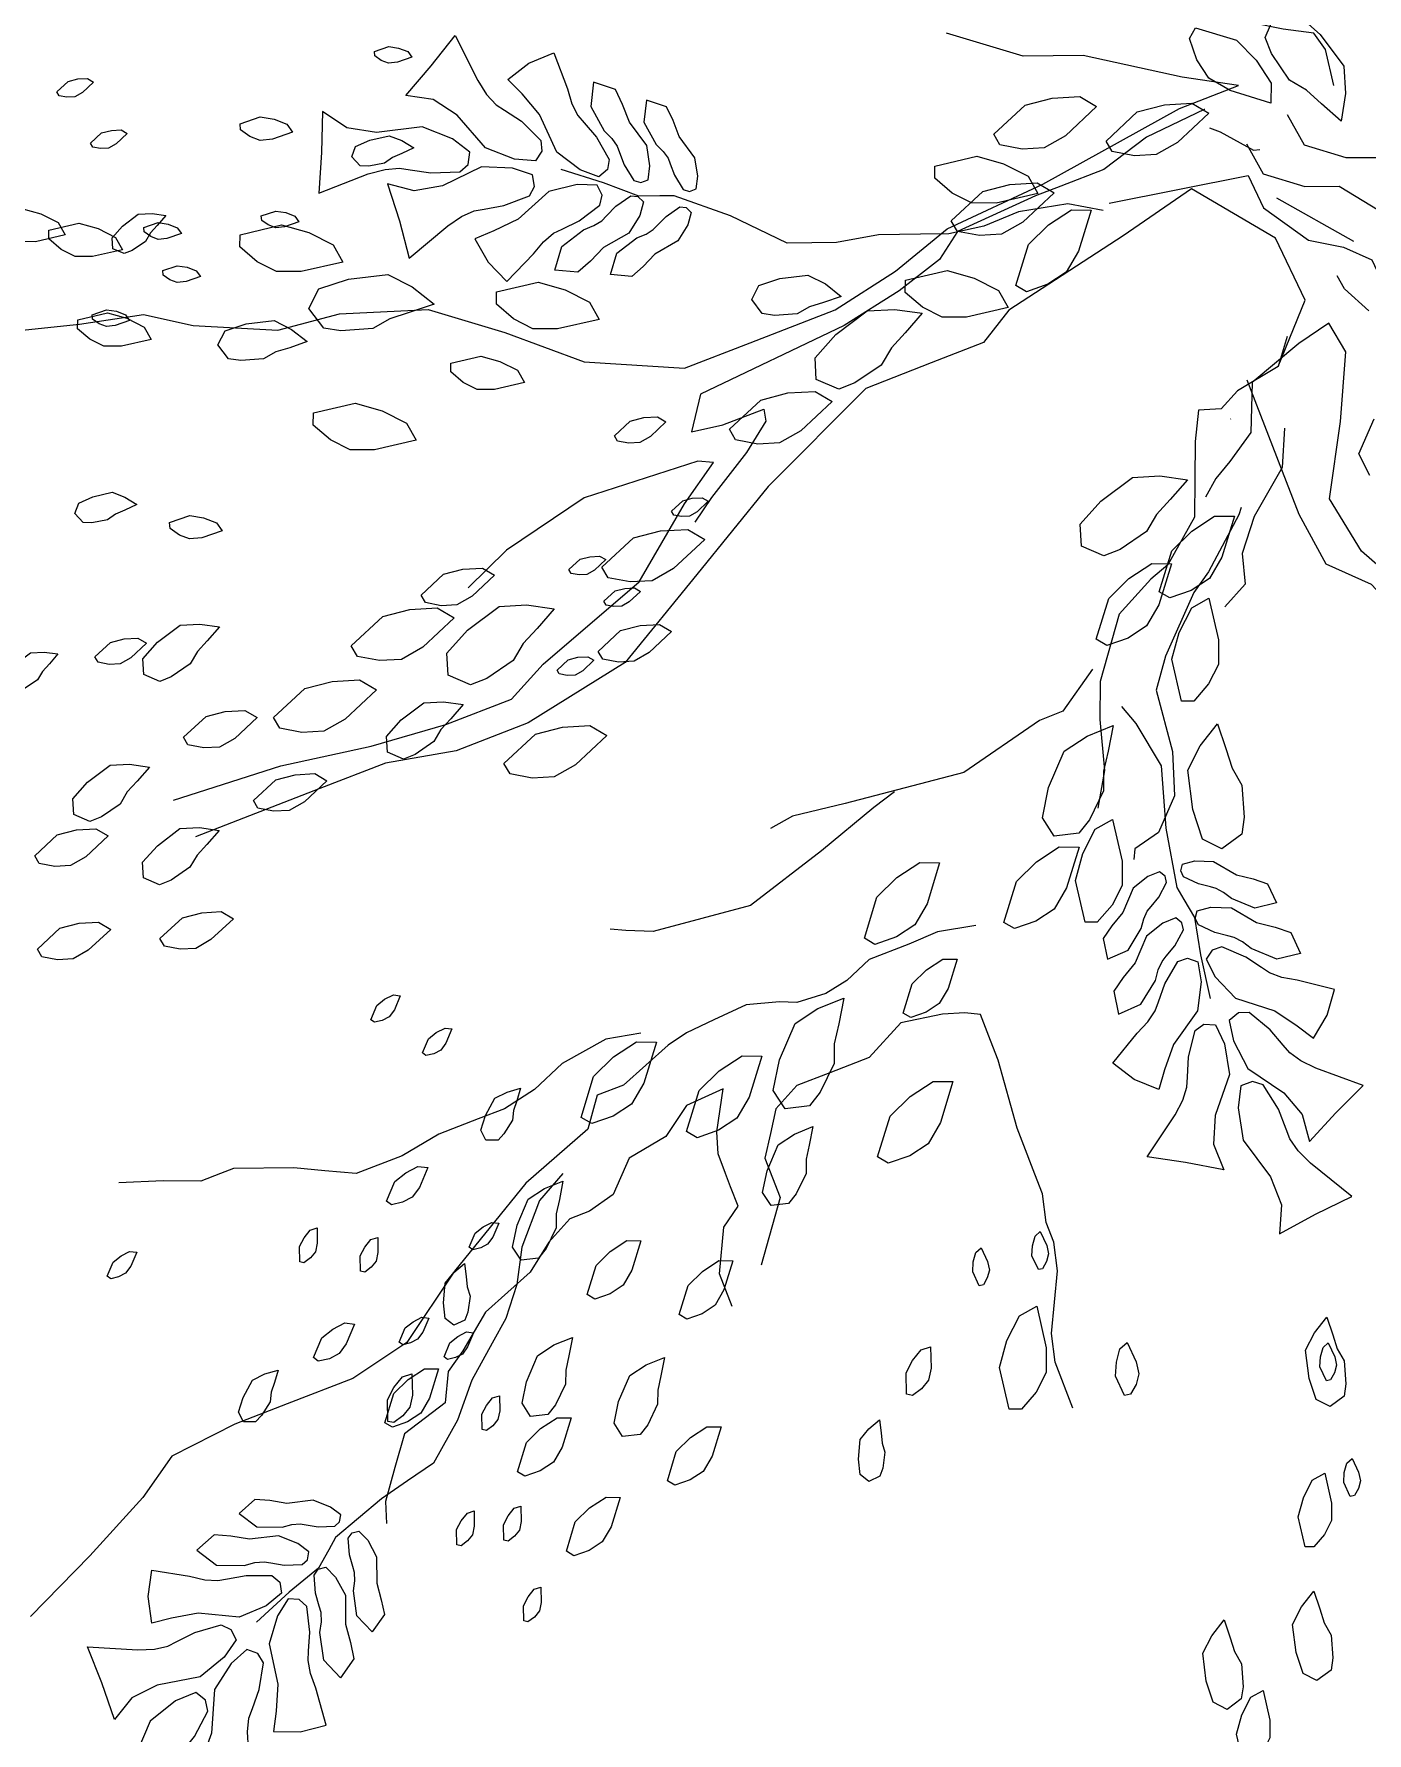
# Model space of a CAD drawing. Header units: millimetres. Extents: x 935 to 13922, y 3203 to 7816.
# Drawn here: x 2357 to 2453, y 5869.4 to 5991.8 of the extents above; entities that cross this region are included whole.
import ezdxf

# ---------------------------------------------------------------- set-up
doc = ezdxf.new("R2010")
doc.units = ezdxf.units.MM
doc.layers.add('ALBERO_rami', color=33, linetype='Continuous', lineweight=5)
doc.layers.add('PALMA_pianta - trees palm', color=74, linetype='Continuous', lineweight=5)
doc.layers.add('FIORITURA - flower', color=7, linetype='Continuous', lineweight=5, true_color=0xeb00eb)

msp = doc.modelspace()

# ---------------------------------------------------------------- linework, layer by layer
at = {"layer": 'ALBERO_rami', "linetype": 'Continuous'}
for points in [[(2450.66, 5988.06), (2450.04, 5990.66), (2449.2, 5991.84), (2447.01, 5992.13), (2444.75, 5992.58), (2443.03, 5993.61), (2439.79, 5993.67), (2437.2, 5994), (2432.45, 5994.04), (2429.03, 5995.55), (2427.2, 5998.81), (2425.36, 6001.12), (2424.39, 6002.64), (2422.86, 6006.58), (2420.95, 6008.11), (2419.9, 6008.84)], [(2354.53, 5970.26), (2360.28, 5970.86), (2364.89, 5971.56), (2368.46, 5970.78), (2374.56, 5970.43), (2379, 5971.61), (2385.39, 5971.92), (2390.92, 5970.26), (2396.64, 5968.14), (2403.87, 5967.69), (2408.59, 5969.52), (2414.73, 5971.9), (2419.08, 5974.68), (2422.78, 5977.74), (2429.68, 5980.96), (2439.52, 5986.4), (2443.77, 5988.05), (2439.73, 5988.66), (2432.6, 5990.23), (2428.27, 5990.18), (2422.74, 5991.84)], [(2441.35, 5986.34), (2441.31, 5986.33), (2437.16, 5984.34), (2434.09, 5982.01), (2430.97, 5980.8), (2429.16, 5980.1), (2423.53, 5977.54), (2422.24, 5975.52), (2419.33, 5973.26), (2415.37, 5970.78), (2405.01, 5965.81), (2404.36, 5963.1), (2406.62, 5963.6), (2409.58, 5964.75), (2409.73, 5963.87), (2408.33, 5961.62), (2405.81, 5958.38), (2404.61, 5956.59)], [(2434.46, 5979.58), (2444.47, 5981.57), (2445.58, 5979.25), (2448.82, 5976.91), (2451.34, 5976.41), (2453.38, 5975.51), (2454.56, 5973.01), (2457.55, 5975.65), (2457.91, 5978.54), (2460.54, 5981.04), (2462.71, 5982.51), (2467.77, 5986.38)], [(2441.69, 5985.02), (2442.46, 5984.72), (2444.86, 5983.39), (2445.32, 5983.45)], [(2447.29, 5985.96), (2448.52, 5983.78), (2451.52, 5982.87), (2453.98, 5982.88), (2457.42, 5980.81), (2458.63, 5976.74), (2458.53, 5975.55)], [(2444.35, 5983.87), (2445.57, 5981.7), (2448.57, 5980.79), (2451.03, 5980.8), (2454.48, 5978.73), (2455.68, 5974.66), (2455.59, 5973.47)], [(2434.02, 5979.06), (2431.48, 5979.53), (2427.94, 5978.97), (2425.43, 5977.92), (2422.9, 5977.37), (2420.88, 5977.34), (2417.84, 5977.3), (2414.81, 5976.75), (2411.26, 5976.69), (2409.22, 5977.68), (2407.18, 5978.66), (2403.11, 5980.11), (2402.1, 5980.1), (2400.58, 5980.08), (2398.03, 5981.05), (2394.98, 5982.02)], [(2446.63, 5967.82), (2448.59, 5972.6), (2446.44, 5977.05), (2440.4, 5980.62), (2435.47, 5977.23), (2427.23, 5971.87), (2425.42, 5969.54), (2421.65, 5968.07), (2416.93, 5966.24), (2409.89, 5959.17), (2404.75, 5952.83), (2399.6, 5946.49), (2392.6, 5942.14), (2387.41, 5940.13), (2382.32, 5939.24), (2377.6, 5937.41), (2368.63, 5933.93)], [(2452.09, 5976.81), (2446.55, 5979.95)], [(2453.18, 5971.83), (2451.42, 5973.42), (2450.88, 5974.35)], [(2456.16, 5951.45), (2452.64, 5954.52), (2450.34, 5958.27), (2451.13, 5963.86), (2451.51, 5968.87), (2450.29, 5970.93), (2448.12, 5969.46), (2444.76, 5966.67), (2444.68, 5963.05), (2443.16, 5960.98), (2442.16, 5959.75), (2441.41, 5958.4)], [(2447.28, 5969.98), (2446.63, 5967.82), (2443.72, 5966.06), (2442.54, 5964.76), (2440.89, 5964.68), (2440.67, 5962.42), (2440.64, 5959.7), (2440.62, 5956.97), (2438.7, 5953.52), (2437.47, 5952.49), (2435.18, 5949.98), (2433.81, 5945.11), (2433.78, 5942.38), (2434.12, 5938.71), (2433.65, 5936)], [(2444.39, 5966.85), (2447.22, 5959.54), (2448.14, 5957.18), (2450.08, 5953.59), (2453.35, 5952.14), (2457.07, 5948.16), (2459.87, 5946.53), (2463.41, 5943.02), (2463.59, 5942.55), (2466.47, 5939.32), (2467.65, 5934.89), (2465.52, 5929.18), (2464.73, 5925.62), (2464.88, 5922.42), (2465.69, 5918.93), (2466.79, 5915.62)], [(2447.1, 5963.36), (2446.92, 5960.54), (2444.91, 5957.01), (2444.04, 5954.35), (2444.27, 5952.12), (2442.79, 5950.49)], [(2443.23, 5964.05), (2443.21, 5964.01)], [(2453.25, 5959.95), (2452.44, 5961.53), (2453.55, 5964.04)], [(2367.06, 5936.58), (2374.79, 5939.04), (2381.3, 5940.47), (2386.67, 5942.02), (2391.39, 5943.85), (2393.68, 5946.36), (2400.61, 5952.31), (2403.86, 5957.91), (2405.96, 5960.9), (2404.83, 5961), (2396.63, 5958.36), (2391.04, 5954.57), (2388.28, 5951.87)], [(2443.98, 5957.66), (2443.81, 5957.13), (2441.61, 5953.02), (2440.56, 5951.52), (2438.53, 5946.94), (2437.85, 5944.5), (2439.03, 5940.07), (2439.18, 5936.87), (2438.02, 5934.25), (2436.32, 5933.05), (2436.25, 5932.3)], [(2433.26, 5946.01), (2431.12, 5942.97), (2429.44, 5942.32), (2423.99, 5938.55), (2415.44, 5936.34), (2411.65, 5935.42), (2410.06, 5934.53)], [(2435.36, 5943.31), (2436.39, 5942.1), (2438.21, 5939.05), (2438.38, 5936.8), (2438.55, 5934.54), (2439.33, 5930.28), (2439.85, 5929.41), (2440.62, 5928.11), (2441.05, 5925.42), (2441.74, 5922.29)], [(2418.99, 5937.16), (2417.5, 5936.03), (2413.73, 5932.91), (2408.62, 5928.99), (2401.61, 5927.1), (2399.65, 5927.17), (2398.5, 5927.28)], [(2424.85, 5927.54), (2422.1, 5927.09), (2420.04, 5926.2), (2417.18, 5925.09), (2415.55, 5923.57), (2414.04, 5922.63), (2411.97, 5922), (2410.72, 5922.03), (2408.31, 5921.82), (2405.97, 5920.74), (2404.02, 5919.81), (2402.7, 5918.92), (2399.47, 5916.04), (2397.58, 5915.31), (2396.9, 5912.87), (2392.43, 5908.97), (2387.29, 5902.63), (2383.85, 5897.5), (2379.97, 5894.9), (2375.25, 5893.07), (2371.47, 5891.61), (2366.93, 5889.3), (2364.83, 5886.32), (2361.03, 5882.13), (2356.75, 5877.75)], [(2431.85, 5892.77), (2430.57, 5896.08), (2430.31, 5898.15), (2430.73, 5902.65), (2430.47, 5904.73), (2429.92, 5906.14), (2429.66, 5908.21), (2429.11, 5909.63), (2428.2, 5911.99), (2427.83, 5912.93), (2426.47, 5917.83), (2425.92, 5919.25), (2425.19, 5921.13), (2424.06, 5921.24), (2422.46, 5921.16), (2419.45, 5920.53), (2417.17, 5918.02), (2414.33, 5916.92), (2411.97, 5916.01), (2410.45, 5914.33), (2410.06, 5912.55), (2409.66, 5910.77), (2410.76, 5907.93), (2409.39, 5903.06)], [(2400.73, 5919.79), (2398.19, 5919.34), (2395.06, 5917.59), (2393.07, 5915.73), (2390.89, 5914.34), (2389, 5913.61), (2386.17, 5912.51), (2383.52, 5910.94), (2380.22, 5909.66), (2377.96, 5909.87), (2375.71, 5910.08), (2371.38, 5910.03), (2370.44, 5909.66), (2369.02, 5909.11), (2366.3, 5909.14), (2363.1, 5908.99)], [(2407.29, 5900.08), (2406.38, 5902.43), (2406.69, 5905.81), (2407.74, 5907.31), (2407.19, 5908.72), (2406.83, 5909.67), (2406.28, 5911.08), (2406.2, 5912.68), (2406.66, 5915.76), (2404.01, 5914.56), (2402.53, 5912.34), (2399.88, 5910.77), (2398.73, 5908.15), (2397.02, 5906.95), (2395.6, 5906.4), (2394.08, 5904.72), (2392.74, 5902.57), (2389.52, 5899.69), (2387.89, 5896.89), (2386.84, 5895.4), (2386.62, 5893.14), (2383.69, 5890.92), (2383, 5888.48), (2382.32, 5886.04), (2382.4, 5884.45)], [(2395.1, 5909.68), (2393.43, 5907.72), (2392.14, 5904.37), (2391.79, 5901.67), (2391, 5899.21), (2390.02, 5897.44), (2388.54, 5894.79), (2387.5, 5891.89), (2385.77, 5888.79), (2383.9, 5887.52), (2382.03, 5886.24), (2378.73, 5883.44), (2378.24, 5882.56), (2377.5, 5881.23), (2375.38, 5879.51), (2373.02, 5877.35)]]:
    msp.add_lwpolyline(points, dxfattribs=at)
at = {"layer": 'FIORITURA - flower', "color": 232, "linetype": 'Continuous', "true_color": 0xe00070}
for points in [[(2388.97, 5988.41), (2389.61, 5987.41), (2390.29, 5986.68), (2390.89, 5986.28), (2392.11, 5985.48), (2393.52, 5984.11), (2393.59, 5983.34), (2393.13, 5982.63), (2391.62, 5982.76), (2389.53, 5983.56), (2387.48, 5985.92), (2385.76, 5987.06), (2383.78, 5987.35), (2385.61, 5989.47), (2387.34, 5991.66), (2388.97, 5988.41)], [(2395.44, 5987.83), (2395.76, 5986.75), (2396.18, 5985.91), (2396.63, 5985.38), (2397.52, 5984.34), (2398.44, 5982.72), (2398.31, 5982), (2397.7, 5981.48), (2396.36, 5981.99), (2394.67, 5983.26), (2393.42, 5985.96), (2392.16, 5987.45), (2391.13, 5988.5), (2392.66, 5989.68), (2394.45, 5990.42), (2395.44, 5987.83)], [(2398.07, 5984.8), (2398.63, 5984.24), (2399.01, 5983.69), (2399.19, 5983.24), (2399.53, 5982.34), (2400.22, 5981.22), (2400.71, 5981.07), (2401.24, 5981.27), (2401.37, 5982.27), (2401.15, 5983.74), (2399.9, 5985.42), (2399.41, 5986.7), (2398.9, 5987.78), (2397.31, 5988.31), (2397.11, 5986.55), (2398.07, 5984.8)], [(2401.82, 5983.82), (2402.33, 5983.31), (2402.68, 5982.82), (2402.84, 5982.41), (2403.15, 5981.59), (2403.78, 5980.57), (2404.22, 5980.43), (2404.7, 5980.61), (2404.82, 5981.52), (2404.62, 5982.86), (2403.49, 5984.39), (2403.04, 5985.55), (2402.57, 5986.53), (2401.13, 5987.01), (2400.94, 5985.42), (2401.82, 5983.82)], [(2381.08, 5981.69), (2382.29, 5982.01), (2383.34, 5982.11), (2384.09, 5981.99), (2385.6, 5981.76), (2387.67, 5981.83), (2388.27, 5982.38), (2388.41, 5983.26), (2387.14, 5984.22), (2384.96, 5985.08), (2381.68, 5984.68), (2379.54, 5985.01), (2377.79, 5986.19), (2377.72, 5983.24), (2377.52, 5980.31), (2381.08, 5981.69)], [(2386.82, 5977.95), (2387.8, 5978.62), (2388.71, 5979.02), (2389.43, 5979.15), (2390.86, 5979.41), (2392.7, 5980.1), (2393.07, 5980.78), (2392.92, 5981.62), (2391.48, 5982.1), (2389.25, 5982.19), (2386.43, 5980.82), (2384.4, 5980.46), (2382.47, 5980.98), (2383.32, 5978.3), (2384.04, 5975.61), (2386.82, 5977.95)], [(2392.99, 5975.93), (2393.71, 5976.79), (2394.43, 5977.41), (2395.05, 5977.71), (2396.28, 5978.32), (2397.77, 5979.44), (2397.93, 5980.16), (2397.57, 5980.87), (2396.14, 5980.93), (2394.09, 5980.43), (2391.88, 5978.44), (2390.13, 5977.58), (2388.77, 5977.01), (2389.71, 5975.33), (2391.06, 5973.94), (2392.99, 5975.93)], [(2396.6, 5977.67), (2397.34, 5977.97), (2397.91, 5978.32), (2398.24, 5978.66), (2398.92, 5979.36), (2399.99, 5980.11), (2400.51, 5980.06), (2400.91, 5979.67), (2400.64, 5978.7), (2399.85, 5977.43), (2398.04, 5976.38), (2397.09, 5975.4), (2396.19, 5974.61), (2394.52, 5974.75), (2395.03, 5976.45), (2396.6, 5977.67)], [(2400.43, 5977.09), (2401.11, 5977.36), (2401.62, 5977.68), (2401.93, 5977.99), (2402.54, 5978.62), (2403.52, 5979.31), (2403.98, 5979.26), (2404.35, 5978.9), (2404.1, 5978.02), (2403.39, 5976.87), (2401.74, 5975.92), (2400.88, 5975.02), (2400.06, 5974.31), (2398.54, 5974.44), (2399, 5975.97), (2400.43, 5977.09)], [(2436.76, 5927.31), (2436.95, 5928.01), (2437.2, 5928.56), (2437.48, 5928.9), (2438.03, 5929.58), (2438.6, 5930.63), (2438.5, 5931.09), (2438.1, 5931.41), (2437.25, 5931.06), (2436.19, 5930.22), (2435.44, 5928.47), (2434.65, 5927.51), (2434.04, 5926.61), (2434.34, 5925.12), (2435.82, 5925.76), (2436.76, 5927.31)], [(2443.28, 5929.48), (2442.71, 5929.92), (2442.18, 5930.21), (2441.76, 5930.32), (2440.9, 5930.54), (2439.82, 5931.04), (2439.63, 5931.47), (2439.75, 5931.96), (2440.64, 5932.19), (2441.99, 5932.15), (2443.64, 5931.2), (2444.85, 5930.89), (2445.88, 5930.54), (2446.53, 5929.17), (2444.97, 5928.79), (2443.28, 5929.48)], [(2444.69, 5925.87), (2444.07, 5926.36), (2443.48, 5926.67), (2443.01, 5926.79), (2442.08, 5927.03), (2440.89, 5927.58), (2440.67, 5928.05), (2440.81, 5928.6), (2441.79, 5928.85), (2443.28, 5928.8), (2445.09, 5927.76), (2446.42, 5927.42), (2447.56, 5927.04), (2448.26, 5925.53), (2446.55, 5925.11), (2444.69, 5925.87)], [(2437.79, 5923.57), (2437.99, 5924.34), (2438.27, 5924.94), (2438.58, 5925.32), (2439.19, 5926.07), (2439.81, 5927.23), (2439.7, 5927.73), (2439.26, 5928.09), (2438.33, 5927.7), (2437.16, 5926.77), (2436.33, 5924.85), (2435.47, 5923.79), (2434.79, 5922.8), (2435.13, 5921.16), (2436.75, 5921.86), (2437.79, 5923.57)], [(2436.48, 5919.78), (2437.25, 5920.6), (2437.78, 5921.39), (2438.01, 5922.03), (2438.47, 5923.33), (2439.4, 5924.94), (2440.1, 5925.18), (2440.85, 5924.91), (2441.08, 5923.49), (2440.82, 5921.4), (2439.1, 5918.97), (2438.45, 5917.13), (2438.05, 5915.72), (2436.26, 5916.45), (2434.73, 5917.63), (2436.48, 5919.78)], [(2448.01, 5923.61), (2446.9, 5923.8), (2446.01, 5924.12), (2445.44, 5924.5), (2444.3, 5925.26), (2442.58, 5925.99), (2441.88, 5925.77), (2441.44, 5925.11), (2442.1, 5923.84), (2443.57, 5922.31), (2446.39, 5921.39), (2448.01, 5920.31), (2449.18, 5919.41), (2450.17, 5921.07), (2450.7, 5922.93), (2448.01, 5923.61)], [(2439.21, 5913.89), (2439.76, 5914.95), (2440.05, 5915.9), (2440.1, 5916.62), (2440.18, 5918.07), (2440.66, 5919.98), (2441.29, 5920.43), (2442.13, 5920.38), (2442.78, 5919.01), (2443.13, 5916.81), (2442.11, 5913.84), (2441.99, 5911.79), (2442.73, 5909.93), (2439.97, 5910.45), (2437.21, 5910.86), (2439.21, 5913.89)], [(2449.35, 5917.26), (2448.28, 5917.78), (2447.47, 5918.36), (2447, 5918.91), (2446.07, 5920.02), (2444.54, 5921.27), (2443.77, 5921.25), (2443.12, 5920.7), (2443.42, 5919.22), (2444.46, 5917.24), (2447.05, 5915.48), (2448.38, 5913.91), (2448.9, 5911.98), (2450.79, 5914.04), (2452.76, 5916.02), (2449.35, 5917.26)], [(2448.98, 5910.42), (2448.09, 5911.3), (2447.48, 5912.16), (2447.21, 5912.87), (2446.66, 5914.3), (2445.56, 5916.06), (2444.79, 5916.3), (2443.96, 5915.98), (2443.75, 5914.4), (2444.11, 5912.08), (2446.09, 5909.43), (2446.87, 5907.42), (2446.73, 5905.32), (2449.32, 5906.73), (2451.95, 5908.02), (2448.98, 5910.42)], [(2374.88, 5884.18), (2375.57, 5884.37), (2376.18, 5884.42), (2376.61, 5884.35), (2377.48, 5884.21), (2378.67, 5884.25), (2379.02, 5884.56), (2379.1, 5885.07), (2378.37, 5885.63), (2377.11, 5886.13), (2375.22, 5885.9), (2373.99, 5886.1), (2372.9, 5886.19), (2371.77, 5885.18), (2373.06, 5884.22), (2374.88, 5884.18)], [(2372.15, 5881.42), (2372.92, 5881.63), (2373.58, 5881.68), (2374.06, 5881.61), (2375.02, 5881.46), (2376.33, 5881.49), (2376.71, 5881.84), (2376.8, 5882.4), (2376, 5883.02), (2374.61, 5883.56), (2372.53, 5883.32), (2371.18, 5883.53), (2369.99, 5883.63), (2368.74, 5882.52), (2370.15, 5881.46), (2372.15, 5881.42)], [(2380.01, 5879.61), (2380.12, 5880.33), (2380.1, 5880.93), (2379.98, 5881.36), (2379.74, 5882.2), (2379.63, 5883.39), (2379.91, 5883.77), (2380.4, 5883.91), (2381.04, 5883.26), (2381.68, 5882.06), (2381.69, 5880.16), (2382.02, 5878.96), (2382.24, 5877.89), (2381.37, 5876.65), (2380.26, 5877.81), (2380.01, 5879.61)], [(2368.21, 5880.66), (2369.31, 5880.4), (2370.25, 5880.34), (2370.93, 5880.46), (2372.28, 5880.71), (2374.14, 5880.7), (2374.7, 5880.22), (2374.84, 5879.44), (2373.73, 5878.53), (2371.78, 5877.71), (2368.82, 5877.98), (2366.91, 5877.63), (2365.48, 5877.26), (2365.22, 5879.18), (2365.48, 5881.09), (2368.21, 5880.66)], [(2377.59, 5876.59), (2377.71, 5877.37), (2377.69, 5878.04), (2377.55, 5878.5), (2377.29, 5879.43), (2377.18, 5880.74), (2377.48, 5881.16), (2378.02, 5881.31), (2378.72, 5880.59), (2379.43, 5879.28), (2379.43, 5877.19), (2379.8, 5875.87), (2380.04, 5874.69), (2379.08, 5873.32), (2377.87, 5874.61), (2377.59, 5876.59)], [(2377.3, 5872.59), (2376.91, 5873.64), (2376.74, 5874.57), (2376.78, 5875.26), (2376.87, 5876.63), (2376.65, 5878.48), (2376.1, 5878.97), (2375.3, 5879.03), (2374.54, 5877.81), (2373.95, 5875.78), (2374.57, 5872.88), (2374.44, 5870.93), (2374.25, 5869.47), (2376.18, 5869.44), (2378.05, 5869.92), (2377.3, 5872.59)], [(2364.48, 5875.35), (2365.67, 5875.4), (2366.64, 5875.62), (2367.29, 5875.94), (2368.58, 5876.59), (2370.48, 5877.14), (2371.18, 5876.81), (2371.56, 5876.06), (2370.69, 5874.81), (2368.96, 5873.41), (2365.88, 5872.81), (2364.05, 5871.89), (2362.8, 5870.32), (2361.88, 5872.97), (2360.85, 5875.56), (2364.48, 5875.35)], [(2372.46, 5868.25), (2372.38, 5869.44), (2372.48, 5870.43), (2372.73, 5871.11), (2373.22, 5872.48), (2373.54, 5874.42), (2373.13, 5875.08), (2372.34, 5875.37), (2371.2, 5874.36), (2370.01, 5872.48), (2369.78, 5869.35), (2369.08, 5867.42), (2367.67, 5866), (2370.4, 5865.4), (2373.1, 5864.68), (2372.46, 5868.25)], [(2366.36, 5865.15), (2366.68, 5866.36), (2367.12, 5867.32), (2367.6, 5867.91), (2368.55, 5869.1), (2369.53, 5870.93), (2369.35, 5871.72), (2368.66, 5872.28), (2367.19, 5871.67), (2365.36, 5870.2), (2364.06, 5867.16), (2362.7, 5865.48), (2360.81, 5864.55), (2363.33, 5863.01), (2365.77, 5861.38), (2366.36, 5865.15)]]:
    msp.add_lwpolyline(points, dxfattribs=at)
at = {"layer": 'PALMA_pianta - trees palm', "color": 95}
for points in [[(2448.69, 5987.73), (2447.46, 5988.45), (2446.17, 5990.36), (2445.71, 5991.52), (2446.41, 5993.14), (2447.99, 5993.23), (2449.66, 5991.74), (2451.37, 5989.46), (2451.48, 5987.49), (2451.19, 5985.5), (2449.77, 5986.73)], [(2446.12, 5986.8), (2443.17, 5987.7), (2441.64, 5988.59), (2440.77, 5989.91), (2440.24, 5991.45), (2440.68, 5992.22), (2443.64, 5991.32), (2445.05, 5989.88), (2446.13, 5988.23)], [(2384.22, 5990.1), (2383.18, 5989.74), (2382.55, 5989.67), (2382.02, 5989.87), (2381.55, 5990.21), (2381.52, 5990.52), (2382.56, 5990.88), (2383.27, 5990.76), (2383.93, 5990.51)], [(2361.29, 5988.31), (2360.48, 5987.56), (2359.94, 5987.25), (2359.37, 5987.21), (2358.8, 5987.32), (2358.64, 5987.6), (2359.45, 5988.35), (2360.15, 5988.53), (2360.85, 5988.57)], [(2433.56, 5986.55), (2431.31, 5984.44), (2429.77, 5983.56), (2428.19, 5983.47), (2426.59, 5983.78), (2426.16, 5984.55), (2428.41, 5986.65), (2430.36, 5987.16), (2432.34, 5987.27)], [(2441.64, 5986.06), (2439.39, 5983.95), (2437.85, 5983.08), (2436.28, 5982.99), (2434.68, 5983.3), (2434.24, 5984.06), (2436.49, 5986.17), (2438.44, 5986.67), (2440.42, 5986.78)], [(2375.63, 5984.7), (2374.17, 5984.2), (2373.29, 5984.11), (2372.55, 5984.39), (2371.88, 5984.86), (2371.84, 5985.3), (2373.3, 5985.8), (2374.29, 5985.63), (2375.22, 5985.28)], [(2363.71, 5984.61), (2362.91, 5983.86), (2362.36, 5983.54), (2361.8, 5983.51), (2361.23, 5983.62), (2361.07, 5983.9), (2361.87, 5984.65), (2362.57, 5984.83), (2363.28, 5984.87)], [(2382.83, 5982.87), (2382.25, 5982.46), (2381.12, 5982.25), (2380.49, 5982.28), (2379.89, 5982.93), (2380.17, 5983.67), (2381.19, 5984.13), (2382.58, 5984.44), (2383.51, 5984.09), (2384.36, 5983.56), (2383.51, 5983.16)], [(2429.33, 5980.29), (2426.32, 5979.59), (2424.55, 5979.6), (2423.14, 5980.31), (2421.91, 5981.38), (2421.91, 5982.26), (2424.92, 5982.96), (2426.86, 5982.42), (2428.63, 5981.53)], [(2430.5, 5980.32), (2428.25, 5978.21), (2426.71, 5977.34), (2425.13, 5977.25), (2423.53, 5977.55), (2423.09, 5978.32), (2425.35, 5980.43), (2427.3, 5980.93), (2429.27, 5981.04)], [(2359.25, 5977.3), (2357.1, 5976.8), (2355.84, 5976.81), (2354.83, 5977.32), (2353.95, 5978.08), (2353.95, 5978.71), (2356.1, 5979.21), (2357.49, 5978.82), (2358.75, 5978.19)], [(2376.08, 5978.23), (2375.04, 5977.87), (2374.41, 5977.81), (2373.88, 5978.01), (2373.41, 5978.34), (2373.37, 5978.66), (2374.42, 5979.01), (2375.13, 5978.9), (2375.79, 5978.65)], [(2433.16, 5979.08), (2432.26, 5976.13), (2431.37, 5974.6), (2430.05, 5973.74), (2428.51, 5973.2), (2427.75, 5973.65), (2428.65, 5976.6), (2430.08, 5978.01), (2431.74, 5979.1)], [(2363.37, 5976.23), (2361.22, 5975.73), (2359.96, 5975.74), (2358.95, 5976.25), (2358.07, 5977.01), (2358.07, 5977.64), (2360.22, 5978.14), (2361.61, 5977.75), (2362.87, 5977.12)], [(2365.38, 5977.44), (2365.02, 5976.83), (2364.07, 5976.18), (2363.49, 5975.95), (2362.67, 5976.3), (2362.63, 5977.09), (2363.38, 5977.92), (2364.51, 5978.78), (2365.5, 5978.84), (2366.5, 5978.69), (2365.88, 5977.98)], [(2367.62, 5977.4), (2366.58, 5977.04), (2365.95, 5976.97), (2365.42, 5977.17), (2364.94, 5977.51), (2364.91, 5977.82), (2365.95, 5978.18), (2366.66, 5978.06), (2367.32, 5977.81)], [(2379.25, 5975.34), (2376.24, 5974.65), (2374.48, 5974.65), (2373.07, 5975.36), (2371.83, 5976.43), (2371.84, 5977.31), (2374.84, 5978.01), (2376.79, 5977.47), (2378.55, 5976.58)], [(2368.99, 5974.29), (2367.95, 5973.93), (2367.32, 5973.87), (2366.79, 5974.07), (2366.31, 5974.4), (2366.28, 5974.72), (2367.32, 5975.07), (2368.03, 5974.96), (2368.69, 5974.71)], [(2382.64, 5971.26), (2381.4, 5970.56), (2379.1, 5970.39), (2377.87, 5970.57), (2376.81, 5971.99), (2377.52, 5973.4), (2379.65, 5974.1), (2382.48, 5974.44), (2384.24, 5973.55), (2385.83, 5972.31), (2384.04, 5971.7)], [(2412.88, 5972.12), (2411.99, 5971.62), (2410.35, 5971.5), (2409.47, 5971.63), (2408.71, 5972.64), (2409.22, 5973.65), (2410.74, 5974.15), (2412.76, 5974.4), (2414.02, 5973.76), (2415.15, 5972.87), (2413.88, 5972.43)], [(2427.19, 5972.06), (2424.18, 5971.36), (2422.42, 5971.37), (2421.01, 5972.08), (2419.77, 5973.15), (2419.78, 5974.03), (2422.79, 5974.73), (2424.73, 5974.19), (2426.49, 5973.3)], [(2397.72, 5971.21), (2394.72, 5970.52), (2392.95, 5970.53), (2391.54, 5971.24), (2390.31, 5972.3), (2390.31, 5973.19), (2393.32, 5973.88), (2395.26, 5973.35), (2397.02, 5972.45)], [(2365.44, 5969.77), (2363.3, 5969.27), (2362.03, 5969.27), (2361.03, 5969.78), (2360.14, 5970.54), (2360.15, 5971.18), (2362.3, 5971.67), (2363.68, 5971.29), (2364.94, 5970.65)], [(2363.89, 5971.12), (2362.85, 5970.76), (2362.22, 5970.7), (2361.69, 5970.9), (2361.22, 5971.23), (2361.18, 5971.54), (2362.23, 5971.9), (2362.94, 5971.79), (2363.6, 5971.54)], [(2418.77, 5969.15), (2418.04, 5967.92), (2416.14, 5966.63), (2414.98, 5966.17), (2413.35, 5966.87), (2413.27, 5968.45), (2414.76, 5970.11), (2417.03, 5971.82), (2419.01, 5971.93), (2421, 5971.65), (2419.76, 5970.23)], [(2374.42, 5968.86), (2373.53, 5968.36), (2371.89, 5968.24), (2371.01, 5968.37), (2370.25, 5969.38), (2370.76, 5970.39), (2372.28, 5970.89), (2374.3, 5971.13), (2375.56, 5970.49), (2376.69, 5969.61), (2375.42, 5969.17)], [(2392.33, 5966.65), (2390.18, 5966.15), (2388.92, 5966.16), (2387.91, 5966.67), (2387.03, 5967.43), (2387.04, 5968.06), (2389.18, 5968.56), (2390.57, 5968.17), (2391.83, 5967.54)], [(2414.51, 5965.29), (2412.25, 5963.19), (2410.72, 5962.31), (2409.14, 5962.22), (2407.54, 5962.53), (2407.1, 5963.29), (2409.36, 5965.4), (2411.31, 5965.91), (2413.28, 5966.02)], [(2384.54, 5962.5), (2381.54, 5961.81), (2379.77, 5961.81), (2378.36, 5962.53), (2377.12, 5963.59), (2377.13, 5964.47), (2380.14, 5965.17), (2382.08, 5964.63), (2383.84, 5963.74)], [(2402.53, 5963.83), (2401.41, 5962.77), (2400.64, 5962.34), (2399.85, 5962.29), (2399.05, 5962.44), (2398.83, 5962.83), (2399.96, 5963.88), (2400.93, 5964.13), (2401.92, 5964.19)], [(2437.88, 5957.15), (2437.15, 5955.92), (2435.25, 5954.63), (2434.09, 5954.17), (2432.46, 5954.87), (2432.37, 5956.45), (2433.86, 5958.11), (2436.14, 5959.82), (2438.12, 5959.93), (2440.11, 5959.65), (2438.87, 5958.23)], [(2362.88, 5957.17), (2362.3, 5956.76), (2361.16, 5956.55), (2360.54, 5956.58), (2359.94, 5957.23), (2360.22, 5957.97), (2361.24, 5958.43), (2362.63, 5958.75), (2363.55, 5958.39), (2364.41, 5957.86), (2363.55, 5957.46)], [(2405.58, 5958.1), (2404.77, 5957.35), (2404.22, 5957.03), (2403.66, 5957), (2403.09, 5957.11), (2402.93, 5957.39), (2403.74, 5958.14), (2404.43, 5958.32), (2405.14, 5958.36)], [(2370.55, 5955.98), (2369.09, 5955.48), (2368.21, 5955.39), (2367.47, 5955.67), (2366.8, 5956.14), (2366.76, 5956.58), (2368.22, 5957.08), (2369.21, 5956.92), (2370.14, 5956.56)], [(2443.49, 5957.02), (2442.59, 5954.07), (2441.7, 5952.54), (2440.37, 5951.67), (2438.84, 5951.14), (2438.07, 5951.58), (2438.97, 5954.54), (2440.41, 5955.95), (2442.06, 5957.03)], [(2405.33, 5955.36), (2403.07, 5953.25), (2401.54, 5952.37), (2399.96, 5952.29), (2398.36, 5952.59), (2397.92, 5953.36), (2400.18, 5955.47), (2402.13, 5955.97), (2404.1, 5956.08)], [(2390.18, 5952.77), (2388.56, 5951.27), (2387.47, 5950.64), (2386.34, 5950.58), (2385.2, 5950.8), (2384.89, 5951.34), (2386.5, 5952.85), (2387.89, 5953.21), (2389.3, 5953.29)], [(2398.19, 5953.9), (2397.38, 5953.14), (2396.83, 5952.83), (2396.27, 5952.8), (2395.7, 5952.91), (2395.54, 5953.18), (2396.35, 5953.93), (2397.04, 5954.11), (2397.75, 5954.15)], [(2438.95, 5953.6), (2438.05, 5950.64), (2437.16, 5949.12), (2435.84, 5948.25), (2434.3, 5947.72), (2433.53, 5948.16), (2434.44, 5951.11), (2435.87, 5952.53), (2437.53, 5953.61)], [(2400.7, 5951.61), (2399.89, 5950.86), (2399.35, 5950.55), (2398.78, 5950.52), (2398.21, 5950.63), (2398.05, 5950.9), (2398.86, 5951.65), (2399.56, 5951.83), (2400.26, 5951.87)], [(2441.65, 5951.12), (2442.34, 5948.12), (2442.33, 5946.35), (2441.62, 5944.94), (2440.56, 5943.71), (2439.67, 5943.71), (2438.98, 5946.72), (2439.51, 5948.66), (2440.41, 5950.42)], [(2387.27, 5949.7), (2385.01, 5947.59), (2383.48, 5946.71), (2381.9, 5946.62), (2380.3, 5946.93), (2379.86, 5947.7), (2382.12, 5949.8), (2384.07, 5950.31), (2386.04, 5950.42)], [(2392.24, 5947.86), (2391.52, 5946.63), (2389.62, 5945.33), (2388.45, 5944.87), (2386.83, 5945.57), (2386.74, 5947.15), (2388.23, 5948.82), (2390.51, 5950.53), (2392.48, 5950.64), (2394.48, 5950.36), (2393.24, 5948.93)], [(2368.77, 5947.27), (2368.25, 5946.39), (2366.89, 5945.46), (2366.06, 5945.13), (2364.9, 5945.63), (2364.84, 5946.76), (2365.9, 5947.95), (2367.53, 5949.18), (2368.94, 5949.25), (2370.36, 5949.05), (2369.48, 5948.04)], [(2402.94, 5948.71), (2401.33, 5947.2), (2400.24, 5946.58), (2399.11, 5946.51), (2397.97, 5946.73), (2397.65, 5947.28), (2399.26, 5948.79), (2400.66, 5949.15), (2402.07, 5949.23)], [(2357.61, 5945.85), (2357.25, 5945.24), (2356.29, 5944.59), (2355.71, 5944.36), (2354.9, 5944.71), (2354.86, 5945.5), (2355.6, 5946.33), (2356.74, 5947.19), (2357.73, 5947.24), (2358.72, 5947.1), (2358.11, 5946.39)], [(2365.1, 5947.89), (2363.97, 5946.83), (2363.2, 5946.39), (2362.41, 5946.35), (2361.61, 5946.5), (2361.39, 5946.89), (2362.52, 5947.94), (2363.5, 5948.19), (2364.48, 5948.25)], [(2397.33, 5946.65), (2396.53, 5945.89), (2395.98, 5945.58), (2395.42, 5945.55), (2394.84, 5945.66), (2394.69, 5945.93), (2395.49, 5946.68), (2396.19, 5946.86), (2396.89, 5946.9)], [(2381.67, 5944.52), (2379.41, 5942.41), (2377.88, 5941.53), (2376.3, 5941.44), (2374.7, 5941.75), (2374.26, 5942.52), (2376.52, 5944.62), (2378.47, 5945.13), (2380.44, 5945.24)], [(2386.32, 5941.66), (2385.81, 5940.79), (2384.45, 5939.86), (2383.62, 5939.53), (2382.46, 5940.03), (2382.4, 5941.16), (2383.46, 5942.35), (2385.09, 5943.57), (2386.5, 5943.65), (2387.92, 5943.45), (2387.04, 5942.43)], [(2373.07, 5942.53), (2371.46, 5941.02), (2370.36, 5940.39), (2369.24, 5940.33), (2368.09, 5940.55), (2367.78, 5941.1), (2369.39, 5942.6), (2370.78, 5942.96), (2372.19, 5943.04)], [(2398.27, 5941.22), (2396.01, 5939.12), (2394.48, 5938.24), (2392.9, 5938.15), (2391.3, 5938.46), (2390.86, 5939.22), (2393.12, 5941.33), (2395.07, 5941.83), (2397.04, 5941.95)], [(2434.06, 5938.66), (2434.05, 5937.23), (2433.04, 5935.16), (2432.27, 5934.18), (2430.51, 5933.98), (2429.65, 5935.3), (2430.1, 5937.49), (2431.22, 5940.11), (2432.87, 5941.19), (2434.74, 5941.94), (2434.38, 5940.09)], [(2443.32, 5938.88), (2444.02, 5937.64), (2444.19, 5935.34), (2444.01, 5934.11), (2442.59, 5933.05), (2441.18, 5933.76), (2440.48, 5935.89), (2440.13, 5938.72), (2441.02, 5940.48), (2442.27, 5942.07), (2442.88, 5940.28)], [(2363.72, 5937.17), (2363.21, 5936.29), (2361.85, 5935.37), (2361.02, 5935.04), (2359.86, 5935.54), (2359.79, 5936.67), (2360.86, 5937.86), (2362.49, 5939.08), (2363.89, 5939.16), (2365.32, 5938.95), (2364.44, 5937.94)], [(2378.1, 5937.96), (2376.49, 5936.46), (2375.39, 5935.83), (2374.26, 5935.77), (2373.12, 5935.99), (2372.81, 5936.54), (2374.42, 5938.04), (2375.81, 5938.4), (2377.22, 5938.48)], [(2434.7, 5935.18), (2435.4, 5932.18), (2435.39, 5930.41), (2434.68, 5929), (2433.61, 5927.77), (2432.73, 5927.77), (2432.03, 5930.78), (2432.57, 5932.72), (2433.46, 5934.48)], [(2362.34, 5933.99), (2360.73, 5932.49), (2359.63, 5931.86), (2358.5, 5931.8), (2357.36, 5932.01), (2357.05, 5932.56), (2358.66, 5934.07), (2360.05, 5934.43), (2361.46, 5934.51)], [(2368.75, 5932.61), (2368.23, 5931.73), (2366.87, 5930.8), (2366.04, 5930.47), (2364.88, 5930.98), (2364.82, 5932.1), (2365.89, 5933.29), (2367.51, 5934.52), (2368.92, 5934.6), (2370.35, 5934.39), (2369.46, 5933.38)], [(2432.3, 5933.19), (2431.4, 5930.24), (2430.51, 5928.71), (2429.18, 5927.84), (2427.65, 5927.31), (2426.88, 5927.75), (2427.78, 5930.71), (2429.22, 5932.12), (2430.87, 5933.2)], [(2422.25, 5932.06), (2421.34, 5929.11), (2420.45, 5927.58), (2419.13, 5926.72), (2417.59, 5926.18), (2416.83, 5926.63), (2417.73, 5929.58), (2419.17, 5930.99), (2420.82, 5932.08)], [(2362.53, 5927.26), (2360.91, 5925.76), (2359.82, 5925.13), (2358.69, 5925.07), (2357.55, 5925.29), (2357.24, 5925.84), (2358.85, 5927.34), (2360.24, 5927.7), (2361.65, 5927.78)], [(2371.36, 5928.03), (2369.75, 5926.52), (2368.66, 5925.89), (2367.53, 5925.83), (2366.39, 5926.05), (2366.07, 5926.6), (2367.69, 5928.1), (2369.08, 5928.46), (2370.49, 5928.54)], [(2423.5, 5925.11), (2422.86, 5923), (2422.22, 5921.91), (2421.28, 5921.29), (2420.18, 5920.91), (2419.63, 5921.23), (2420.28, 5923.34), (2421.3, 5924.35), (2422.48, 5925.12)], [(2383.39, 5922.48), (2382.96, 5921.47), (2382.59, 5920.96), (2382.09, 5920.7), (2381.52, 5920.57), (2381.26, 5920.75), (2381.7, 5921.77), (2382.26, 5922.22), (2382.89, 5922.54)], [(2414.66, 5919.02), (2414.65, 5917.6), (2413.65, 5915.53), (2412.87, 5914.55), (2411.12, 5914.34), (2410.25, 5915.66), (2410.71, 5917.85), (2411.83, 5920.47), (2413.48, 5921.56), (2415.35, 5922.31), (2414.99, 5920.46)], [(2387.11, 5920.09), (2386.68, 5919.07), (2386.31, 5918.56), (2385.81, 5918.3), (2385.24, 5918.17), (2384.99, 5918.36), (2385.42, 5919.37), (2385.98, 5919.82), (2386.61, 5920.14)], [(2401.84, 5919.14), (2400.94, 5916.18), (2400.05, 5914.66), (2398.73, 5913.79), (2397.19, 5913.26), (2396.42, 5913.7), (2397.32, 5916.65), (2398.76, 5918.07), (2400.41, 5919.15)], [(2409.44, 5918.13), (2408.53, 5915.18), (2407.64, 5913.65), (2406.32, 5912.78), (2404.78, 5912.25), (2404.02, 5912.69), (2404.92, 5915.65), (2406.36, 5917.06), (2408.01, 5918.14)], [(2391.55, 5914.22), (2391.47, 5913.51), (2390.86, 5912.53), (2390.43, 5912.08), (2389.54, 5912.07), (2389.18, 5912.78), (2389.52, 5913.84), (2390.21, 5915.09), (2391.09, 5915.54), (2392.06, 5915.81), (2391.79, 5914.91)], [(2423.2, 5916.29), (2422.3, 5913.34), (2421.41, 5911.81), (2420.09, 5910.95), (2418.55, 5910.41), (2417.78, 5910.86), (2418.69, 5913.81), (2420.12, 5915.22), (2421.78, 5916.3)], [(2412.63, 5910.7), (2412.62, 5909.68), (2411.91, 5908.2), (2411.35, 5907.5), (2410.1, 5907.36), (2409.48, 5908.3), (2409.81, 5909.86), (2410.61, 5911.74), (2411.79, 5912.51), (2413.12, 5913.05), (2412.86, 5911.72)], [(2385.37, 5910.09), (2384.77, 5908.67), (2384.25, 5907.96), (2383.54, 5907.6), (2382.75, 5907.41), (2382.39, 5907.67), (2383, 5909.09), (2383.78, 5909.72), (2384.66, 5910.17)], [(2394.63, 5906.77), (2394.62, 5905.75), (2393.9, 5904.27), (2393.35, 5903.57), (2392.09, 5903.43), (2391.47, 5904.37), (2391.8, 5905.94), (2392.6, 5907.81), (2393.78, 5908.58), (2395.11, 5909.12), (2394.86, 5907.8)], [(2377.39, 5905.75), (2377.41, 5904.64), (2377.27, 5904.03), (2376.92, 5903.59), (2376.45, 5903.24), (2376.15, 5903.3), (2376.13, 5904.4), (2376.46, 5905.04), (2376.9, 5905.59)], [(2390.48, 5906.1), (2390.05, 5905.08), (2389.68, 5904.57), (2389.18, 5904.31), (2388.61, 5904.18), (2388.36, 5904.37), (2388.79, 5905.38), (2389.35, 5905.83), (2389.98, 5906.15)], [(2429.5, 5905.48), (2429.97, 5904.48), (2430.1, 5903.87), (2429.95, 5903.32), (2429.67, 5902.81), (2429.36, 5902.75), (2428.9, 5903.74), (2428.94, 5904.46), (2429.12, 5905.15)], [(2381.76, 5905.07), (2381.78, 5903.97), (2381.65, 5903.35), (2381.29, 5902.91), (2380.83, 5902.56), (2380.52, 5902.63), (2380.5, 5903.73), (2380.83, 5904.37), (2381.27, 5904.92)], [(2400.72, 5904.82), (2400.08, 5902.71), (2399.44, 5901.62), (2398.5, 5901), (2397.4, 5900.62), (2396.85, 5900.94), (2397.5, 5903.05), (2398.52, 5904.06), (2399.71, 5904.83)], [(2425.23, 5904.32), (2425.7, 5903.32), (2425.83, 5902.7), (2425.68, 5902.16), (2425.4, 5901.65), (2425.09, 5901.58), (2424.63, 5902.58), (2424.67, 5903.3), (2424.85, 5903.98)], [(2364.4, 5904), (2363.97, 5902.99), (2363.6, 5902.48), (2363.09, 5902.22), (2362.53, 5902.09), (2362.27, 5902.27), (2362.7, 5903.29), (2363.27, 5903.74), (2363.89, 5904.06)], [(2388.2, 5901.51), (2388.42, 5900.83), (2388.26, 5899.69), (2388.04, 5899.11), (2387.24, 5898.74), (2386.62, 5899.23), (2386.5, 5900.35), (2386.63, 5901.77), (2387.25, 5902.54), (2388.02, 5903.18), (2388.13, 5902.25)], [(2407.36, 5903.38), (2406.71, 5901.28), (2406.08, 5900.18), (2405.13, 5899.57), (2404.04, 5899.18), (2403.49, 5899.5), (2404.13, 5901.61), (2405.16, 5902.62), (2406.34, 5903.39)], [(2429.24, 5900.11), (2429.93, 5897.1), (2429.92, 5895.33), (2429.21, 5893.92), (2428.15, 5892.69), (2427.26, 5892.69), (2426.57, 5895.7), (2427.1, 5897.64), (2428, 5899.41)], [(2450.9, 5897.04), (2451.4, 5896.16), (2451.52, 5894.51), (2451.39, 5893.63), (2450.38, 5892.88), (2449.37, 5893.39), (2448.87, 5894.9), (2448.62, 5896.93), (2449.26, 5898.19), (2450.15, 5899.32), (2450.59, 5898.04)], [(2380.1, 5898.82), (2379.5, 5897.4), (2378.98, 5896.69), (2378.28, 5896.32), (2377.48, 5896.14), (2377.13, 5896.4), (2377.73, 5897.82), (2378.52, 5898.45), (2379.39, 5898.9)], [(2385.44, 5899.25), (2385.01, 5898.23), (2384.64, 5897.73), (2384.13, 5897.47), (2383.57, 5897.33), (2383.31, 5897.52), (2383.74, 5898.54), (2384.31, 5898.98), (2384.93, 5899.31)], [(2388.66, 5898.19), (2388.23, 5897.17), (2387.86, 5896.66), (2387.36, 5896.41), (2386.79, 5896.27), (2386.54, 5896.46), (2386.97, 5897.48), (2387.53, 5897.92), (2388.16, 5898.25)], [(2395.31, 5895.51), (2395.3, 5894.49), (2394.58, 5893.01), (2394.03, 5892.31), (2392.77, 5892.16), (2392.16, 5893.11), (2392.48, 5894.67), (2393.28, 5896.54), (2394.46, 5897.32), (2395.8, 5897.85), (2395.54, 5896.53)], [(2421.6, 5897.18), (2421.63, 5895.64), (2421.44, 5894.78), (2420.95, 5894.16), (2420.3, 5893.67), (2419.86, 5893.76), (2419.84, 5895.31), (2420.3, 5896.2), (2420.92, 5896.97)], [(2435.77, 5897.5), (2436.42, 5896.1), (2436.6, 5895.24), (2436.4, 5894.47), (2436, 5893.76), (2435.57, 5893.67), (2434.92, 5895.07), (2434.98, 5896.07), (2435.23, 5897.03)], [(2450.25, 5897.47), (2450.72, 5896.47), (2450.85, 5895.85), (2450.7, 5895.31), (2450.42, 5894.8), (2450.11, 5894.73), (2449.65, 5895.73), (2449.69, 5896.45), (2449.87, 5897.13)], [(2401.94, 5894.07), (2401.93, 5893.05), (2401.22, 5891.57), (2400.66, 5890.87), (2399.41, 5890.73), (2398.79, 5891.67), (2399.12, 5893.23), (2399.92, 5895.11), (2401.1, 5895.88), (2402.43, 5896.42), (2402.17, 5895.09)], [(2374.09, 5893.91), (2374.01, 5893.21), (2373.4, 5892.23), (2372.96, 5891.78), (2372.08, 5891.77), (2371.72, 5892.47), (2372.06, 5893.54), (2372.75, 5894.78), (2373.63, 5895.23), (2374.6, 5895.51), (2374.32, 5894.61)], [(2386.15, 5895.59), (2385.5, 5893.48), (2384.87, 5892.39), (2383.92, 5891.77), (2382.82, 5891.39), (2382.28, 5891.71), (2382.92, 5893.81), (2383.95, 5894.82), (2385.13, 5895.6)], [(2384.23, 5895.23), (2384.26, 5893.69), (2384.07, 5892.83), (2383.58, 5892.21), (2382.93, 5891.72), (2382.5, 5891.81), (2382.47, 5893.36), (2382.93, 5894.25), (2383.55, 5895.02)], [(2390.53, 5893.66), (2390.55, 5892.56), (2390.41, 5891.94), (2390.06, 5891.5), (2389.6, 5891.15), (2389.29, 5891.22), (2389.27, 5892.32), (2389.6, 5892.96), (2390.04, 5893.51)], [(2395.7, 5892.06), (2395.05, 5889.95), (2394.42, 5888.86), (2393.47, 5888.24), (2392.37, 5887.86), (2391.83, 5888.18), (2392.47, 5890.29), (2393.5, 5891.3), (2394.68, 5892.07)], [(2406.5, 5891.41), (2405.85, 5889.3), (2405.22, 5888.21), (2404.27, 5887.59), (2403.17, 5887.21), (2402.63, 5887.53), (2403.27, 5889.64), (2404.3, 5890.65), (2405.48, 5891.42)], [(2418.1, 5890.25), (2418.31, 5889.58), (2418.16, 5888.43), (2417.94, 5887.85), (2417.14, 5887.48), (2416.52, 5887.98), (2416.4, 5889.09), (2416.53, 5890.51), (2417.15, 5891.28), (2417.92, 5891.92), (2418.03, 5890.99)], [(2451.97, 5889.14), (2452.43, 5888.14), (2452.56, 5887.52), (2452.42, 5886.98), (2452.14, 5886.47), (2451.83, 5886.4), (2451.36, 5887.4), (2451.4, 5888.12), (2451.58, 5888.8)], [(2449.99, 5888.07), (2450.49, 5885.92), (2450.48, 5884.66), (2449.97, 5883.65), (2449.21, 5882.77), (2448.58, 5882.77), (2448.08, 5884.92), (2448.47, 5886.31), (2449.1, 5887.57)], [(2399.22, 5886.33), (2398.58, 5884.22), (2397.94, 5883.13), (2397, 5882.51), (2395.9, 5882.13), (2395.36, 5882.45), (2396, 5884.56), (2397.02, 5885.57), (2398.21, 5886.34)], [(2388.71, 5885.36), (2388.72, 5884.25), (2388.59, 5883.64), (2388.24, 5883.2), (2387.77, 5882.85), (2387.47, 5882.91), (2387.45, 5884.02), (2387.78, 5884.65), (2388.22, 5885.2)], [(2392.08, 5885.7), (2392.1, 5884.6), (2391.97, 5883.98), (2391.61, 5883.54), (2391.15, 5883.19), (2390.84, 5883.25), (2390.82, 5884.36), (2391.16, 5885), (2391.6, 5885.55)], [(2393.52, 5879.87), (2393.54, 5878.77), (2393.41, 5878.15), (2393.06, 5877.71), (2392.59, 5877.36), (2392.28, 5877.43), (2392.26, 5878.53), (2392.6, 5879.17), (2393.04, 5879.72)], [(2449.96, 5877.29), (2450.46, 5876.41), (2450.58, 5874.77), (2450.45, 5873.88), (2449.43, 5873.13), (2448.43, 5873.64), (2447.93, 5875.16), (2447.68, 5877.18), (2448.32, 5878.44), (2449.21, 5879.57), (2449.64, 5878.3)], [(2443.49, 5875.22), (2443.99, 5874.33), (2444.11, 5872.69), (2443.98, 5871.81), (2442.97, 5871.06), (2441.96, 5871.57), (2441.46, 5873.08), (2441.22, 5875.1), (2441.85, 5876.36), (2442.74, 5877.5), (2443.18, 5876.22)], [(2445.55, 5872.43), (2446.05, 5870.28), (2446.04, 5869.02), (2445.53, 5868.01), (2444.77, 5867.13), (2444.14, 5867.14), (2443.64, 5869.28), (2444.03, 5870.67), (2444.66, 5871.93)]]:
    msp.add_lwpolyline(points, close=True, dxfattribs=at)

doc.saveas('drawing.dxf')
